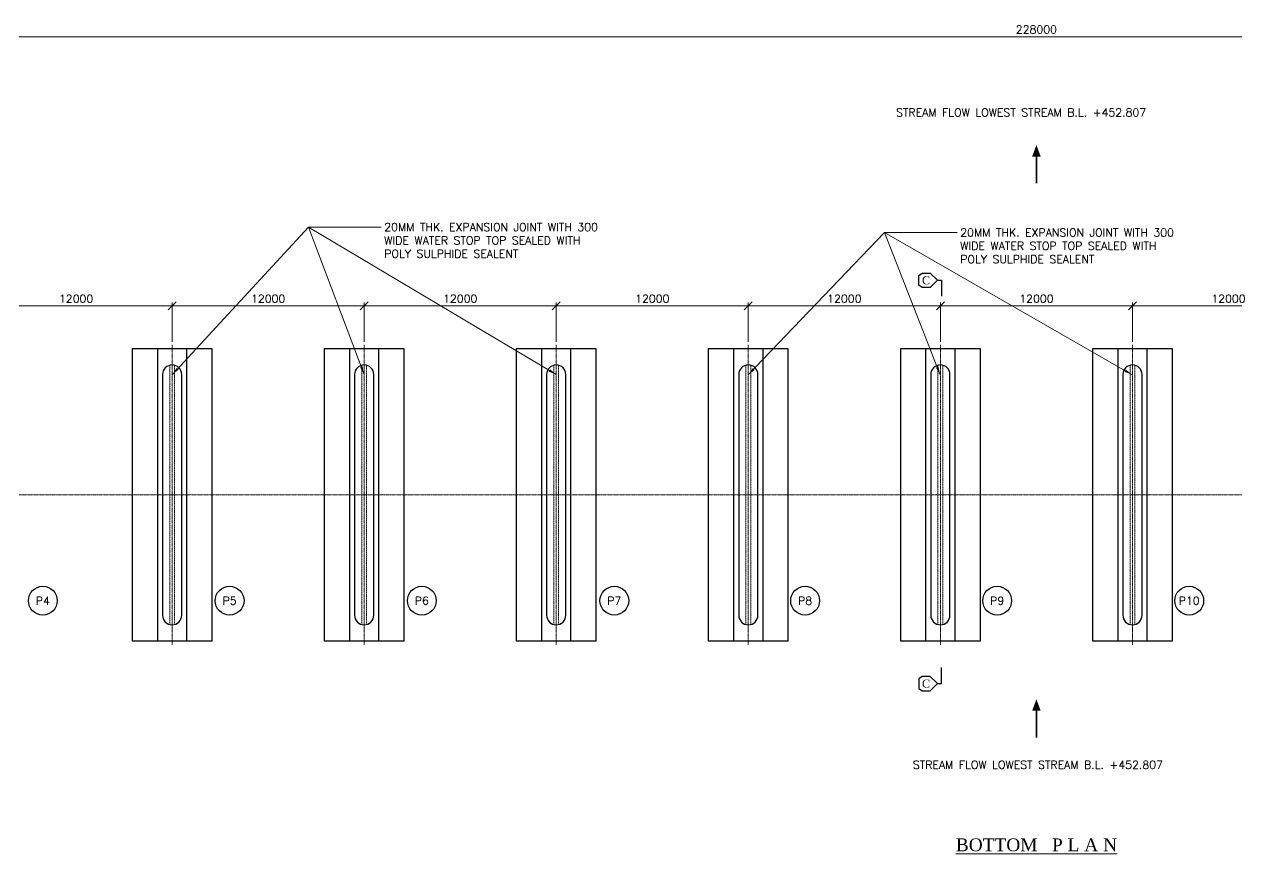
# Model space of a CAD drawing. Header units: millimetres. Extents: x -905235 to 365236, y -24492 to 346419.
# Drawn here: x 43172 to 118926, y -16419 to 35448 of the extents above; entities that cross this region are included whole.
import ezdxf
from ezdxf.enums import TextEntityAlignment as Align

# ---------------------------------------------------------------- set-up
doc = ezdxf.new("R2010")
doc.units = ezdxf.units.MM
doc.header["$LTSCALE"] = 9
doc.linetypes.add('CENTER2', pattern=[1.125, 0.75, -0.125, 0.125, -0.125])
doc.linetypes.add('HIDDEN', pattern=[0.375, 0.25, -0.125])
for name, color, linetype, lineweight in [('CENTER', 8, 'CENTER2', 9), ('R_DASHED', 183, 'HIDDEN', 9), ('R_DIMENSION', 8, 'Continuous', 15), ('R_TEXT G', 7, 'Continuous', 18), ('R_TEXT S', 6, 'Continuous', 18), ('SEC MARK', 1, 'Continuous', 25)]:
    doc.layers.add(name, color=color, linetype=linetype, lineweight=lineweight)
doc.styles.add('ROMANS', font='romans.shx')
doc.styles.add('TIMES NR', font='times.ttf')
doc.dimstyles.new('DIM-200', dxfattribs={"dimscale": 200, "dimtxt": 2.5, "dimasz": 2.5, "dimexe": 1, "dimexo": 1, "dimgap": 1, "dimtad": 1, "dimdec": 0, "dimzin": 0, "dimdsep": 46, "dimtxsty": 'ROMANS', "dimblk": 'OBLIQUE', "dimcen": 1, "dimclrd": 256, "dimclre": 256, "dimclrt": 7, "dimadec": 0, "dimazin": 0, "dimtfac": 1, "dimtdec": 0, "dimtofl": 0, "dimtmove": 0, "dimatfit": 3, "dimfxl": 1, "dimtolj": 1, "dimtzin": 0, "dimlwd": 9, "dimlwe": 9, "dimarcsym": 0})
doc.dimstyles.new('DIM-200$0', dxfattribs={"dimscale": 200, "dimtxt": 2.5, "dimasz": 2.5, "dimexe": 1, "dimexo": 1, "dimgap": 1, "dimtad": 1, "dimdec": 0, "dimzin": 0, "dimdsep": 46, "dimtxsty": 'ROMANS', "dimblk": 'OBLIQUE', "dimcen": 1, "dimclrd": 256, "dimclre": 256, "dimclrt": 7, "dimadec": 0, "dimazin": 0, "dimtfac": 1, "dimtdec": 0, "dimtofl": 0, "dimtmove": 0, "dimatfit": 3, "dimfxl": 1, "dimtolj": 1, "dimtzin": 0, "dimlwd": 9, "dimlwe": 9, "dimarcsym": 0})

# ---------------------------------------------------------------- blocks, each defined once
blk = doc.blocks.new('_Oblique')
at = {"color": 0, "linetype": 'ByBlock', "lineweight": -2}
blk.add_line((-0.5, -0.5), (0.5, 0.5), dxfattribs=at)
blk = doc.blocks.new('*D124')
at = {"layer": 'Defpoints', "color": 0}
for p in [(100410, 17839), (88410, 15396), (100410, 15396)]:
    blk.add_point(p, dxfattribs=at)
at = {"layer": 'R_DIMENSION', "lineweight": 9}
for p, q in [((88410, 15596), (88410, 18039)), ((88410, 17839), (100410, 17839)), ((100410, 15596), (100410, 18039))]:
    blk.add_line(p, q, dxfattribs=at)
at = {"layer": 'R_DIMENSION', "lineweight": 9, "xscale": 500, "yscale": 500, "zscale": 500, "rotation": 180}
blk.add_blockref('_Oblique', (88410, 17839), dxfattribs=at)
at = {"layer": 'R_DIMENSION', "lineweight": 9, "xscale": 500, "yscale": 500, "zscale": 500}
blk.add_blockref('_Oblique', (100410, 17839), dxfattribs=at)
at = {"layer": 'R_DIMENSION', "color": 7, "insert": (94410, 18289), "char_height": 500, "attachment_point": 5, "style": 'ROMANS'}
blk.add_mtext('\\A1;12000', dxfattribs=at)
blk = doc.blocks.new('*D125')
at = {"layer": 'Defpoints', "color": 0}
for p in [(112410, 17839), (100410, 15396), (112410, 15396)]:
    blk.add_point(p, dxfattribs=at)
at = {"layer": 'R_DIMENSION', "lineweight": 9}
for p, q in [((100410, 15596), (100410, 18039)), ((100410, 17839), (112410, 17839)), ((112410, 15596), (112410, 18039))]:
    blk.add_line(p, q, dxfattribs=at)
at = {"layer": 'R_DIMENSION', "lineweight": 9, "xscale": 500, "yscale": 500, "zscale": 500, "rotation": 180}
blk.add_blockref('_Oblique', (100410, 17839), dxfattribs=at)
at = {"layer": 'R_DIMENSION', "lineweight": 9, "xscale": 500, "yscale": 500, "zscale": 500}
blk.add_blockref('_Oblique', (112410, 17839), dxfattribs=at)
at = {"layer": 'R_DIMENSION', "color": 7, "insert": (106410, 18289), "char_height": 500, "attachment_point": 5, "style": 'ROMANS'}
blk.add_mtext('\\A1;12000', dxfattribs=at)
blk = doc.blocks.new('*D126')
at = {"layer": 'Defpoints', "color": 0}
for p in [(124410, 17839), (112410, 15396), (124410, 15396)]:
    blk.add_point(p, dxfattribs=at)
at = {"layer": 'R_DIMENSION', "lineweight": 9}
for p, q in [((112410, 15596), (112410, 18039)), ((112410, 17839), (124410, 17839)), ((124410, 15596), (124410, 18039))]:
    blk.add_line(p, q, dxfattribs=at)
at = {"layer": 'R_DIMENSION', "lineweight": 9, "xscale": 500, "yscale": 500, "zscale": 500, "rotation": 180}
blk.add_blockref('_Oblique', (112410, 17839), dxfattribs=at)
at = {"layer": 'R_DIMENSION', "lineweight": 9, "xscale": 500, "yscale": 500, "zscale": 500}
blk.add_blockref('_Oblique', (124410, 17839), dxfattribs=at)
at = {"layer": 'R_DIMENSION', "color": 7, "insert": (118410, 18289), "char_height": 500, "attachment_point": 5, "style": 'ROMANS'}
blk.add_mtext('\\A1;12000', dxfattribs=at)
blk = doc.blocks.new('*D168')
at = {"layer": 'Defpoints', "color": 0}
for p in [(76410, 17839), (76410, 15396), (88410, 15396)]:
    blk.add_point(p, dxfattribs=at)
at = {"layer": 'R_DIMENSION', "lineweight": 9}
for p, q in [((76410, 15596), (76410, 18039)), ((88410, 17839), (76410, 17839)), ((88410, 15596), (88410, 18039))]:
    blk.add_line(p, q, dxfattribs=at)
at = {"layer": 'R_DIMENSION', "lineweight": 9, "xscale": 500, "yscale": 500, "zscale": 500, "rotation": 180}
blk.add_blockref('_Oblique', (76410, 17839), dxfattribs=at)
at = {"layer": 'R_DIMENSION', "lineweight": 9, "xscale": 500, "yscale": 500, "zscale": 500}
blk.add_blockref('_Oblique', (88410, 17839), dxfattribs=at)
at = {"layer": 'R_DIMENSION', "color": 7, "insert": (82410, 18289), "char_height": 500, "attachment_point": 5, "style": 'ROMANS'}
blk.add_mtext('\\A1;12000', dxfattribs=at)
blk = doc.blocks.new('*D169')
at = {"layer": 'Defpoints', "color": 0}
for p in [(64410, 17839), (64410, 15396), (76410, 15396)]:
    blk.add_point(p, dxfattribs=at)
at = {"layer": 'R_DIMENSION', "lineweight": 9}
for p, q in [((64410, 15596), (64410, 18039)), ((76410, 17839), (64410, 17839)), ((76410, 15596), (76410, 18039))]:
    blk.add_line(p, q, dxfattribs=at)
at = {"layer": 'R_DIMENSION', "lineweight": 9, "xscale": 500, "yscale": 500, "zscale": 500, "rotation": 180}
blk.add_blockref('_Oblique', (64410, 17839), dxfattribs=at)
at = {"layer": 'R_DIMENSION', "lineweight": 9, "xscale": 500, "yscale": 500, "zscale": 500}
blk.add_blockref('_Oblique', (76410, 17839), dxfattribs=at)
at = {"layer": 'R_DIMENSION', "color": 7, "insert": (70410, 18289), "char_height": 500, "attachment_point": 5, "style": 'ROMANS'}
blk.add_mtext('\\A1;12000', dxfattribs=at)
blk = doc.blocks.new('*D170')
at = {"layer": 'Defpoints', "color": 0}
for p in [(52410, 17839), (52410, 15396), (64410, 15396)]:
    blk.add_point(p, dxfattribs=at)
at = {"layer": 'R_DIMENSION', "lineweight": 9}
for p, q in [((52410, 15596), (52410, 18039)), ((64410, 17839), (52410, 17839)), ((64410, 15596), (64410, 18039))]:
    blk.add_line(p, q, dxfattribs=at)
at = {"layer": 'R_DIMENSION', "lineweight": 9, "xscale": 500, "yscale": 500, "zscale": 500, "rotation": 180}
blk.add_blockref('_Oblique', (52410, 17839), dxfattribs=at)
at = {"layer": 'R_DIMENSION', "lineweight": 9, "xscale": 500, "yscale": 500, "zscale": 500}
blk.add_blockref('_Oblique', (64410, 17839), dxfattribs=at)
at = {"layer": 'R_DIMENSION', "color": 7, "insert": (58410, 18289), "char_height": 500, "attachment_point": 5, "style": 'ROMANS'}
blk.add_mtext('\\A1;12000', dxfattribs=at)
blk = doc.blocks.new('*D171')
at = {"layer": 'Defpoints', "color": 0}
for p in [(40410, 17839), (40410, 15396), (52410, 15396)]:
    blk.add_point(p, dxfattribs=at)
at = {"layer": 'R_DIMENSION', "lineweight": 9}
for p, q in [((40410, 15596), (40410, 18039)), ((52410, 17839), (40410, 17839)), ((52410, 15596), (52410, 18039))]:
    blk.add_line(p, q, dxfattribs=at)
at = {"layer": 'R_DIMENSION', "lineweight": 9, "xscale": 500, "yscale": 500, "zscale": 500, "rotation": 180}
blk.add_blockref('_Oblique', (40410, 17839), dxfattribs=at)
at = {"layer": 'R_DIMENSION', "lineweight": 9, "xscale": 500, "yscale": 500, "zscale": 500}
blk.add_blockref('_Oblique', (52410, 17839), dxfattribs=at)
at = {"layer": 'R_DIMENSION', "color": 7, "insert": (46410, 18289), "char_height": 500, "attachment_point": 5, "style": 'ROMANS'}
blk.add_mtext('\\A1;12000', dxfattribs=at)
blk = doc.blocks.new('*D179')
at = {"layer": 'Defpoints', "color": 0}
for p in [(220410, 34670), (-7590, 16817), (220410, 16817)]:
    blk.add_point(p, dxfattribs=at)
at = {"layer": 'R_DIMENSION', "lineweight": 9}
for p, q in [((-7590, 17017), (-7590, 34870)), ((220410, 17017), (220410, 34870)), ((-7590, 34670), (220410, 34670))]:
    blk.add_line(p, q, dxfattribs=at)
at = {"layer": 'R_DIMENSION', "lineweight": 9, "xscale": 500, "yscale": 500, "zscale": 500, "rotation": 180}
blk.add_blockref('_Oblique', (-7590, 34670), dxfattribs=at)
at = {"layer": 'R_DIMENSION', "lineweight": 9, "xscale": 500, "yscale": 500, "zscale": 500}
blk.add_blockref('_Oblique', (220410, 34670), dxfattribs=at)
at = {"layer": 'R_DIMENSION', "color": 7, "insert": (106410, 35120), "char_height": 500, "attachment_point": 5, "style": 'ROMANS'}
blk.add_mtext('\\A1;228000', dxfattribs=at)

msp = doc.modelspace()

# ---------------------------------------------------------------- linework, layer by layer
at = {"const_width": 100}
for points in [[(106410.1, 27177.5), (106410.1, 25496.6)], [(106410.1, -7477.7), (106410.1, -9158.6)]]:
    msp.add_lwpolyline(points, dxfattribs=at)
for points in [[(49910.1, -3103.9), (54910.1, -3103.9), (54910.1, 15146.1), (49910.1, 15146.1)], [(61910.1, -3103.9), (66910.1, -3103.9), (66910.1, 15146.1), (61910.1, 15146.1)], [(73910.1, -3103.9), (78910.1, -3103.9), (78910.1, 15146.1), (73910.1, 15146.1)], [(85910.1, -3103.9), (90910.1, -3103.9), (90910.1, 15146.1), (85910.1, 15146.1)], [(97910.1, -3103.9), (102910.1, -3103.9), (102910.1, 15146.1), (97910.1, 15146.1)], [(109910.1, -3103.9), (114910.1, -3103.9), (114910.1, 15146.1), (109910.1, 15146.1)]]:
    msp.add_lwpolyline(points, close=True)
for points in [[(51510.1, -3103.9), (51510.1, 15146.1)], [(53310.1, 15146.1), (53310.1, -3103.9)], [(63510.1, -3103.9), (63510.1, 15146.1)], [(65310.1, 15146.1), (65310.1, -3103.9)], [(75510.1, -3103.9), (75510.1, 15146.1)], [(77310.1, 15146.1), (77310.1, -3103.9)], [(87510.1, -3103.9), (87510.1, 15146.1)], [(89310.1, 15146.1), (89310.1, -3103.9)], [(99510.1, -3103.9), (99510.1, 15146.1)], [(101310.1, 15146.1), (101310.1, -3103.9)], [(111510.1, -3103.9), (111510.1, 15146.1)], [(113310.1, 15146.1), (113310.1, -3103.9)]]:
    msp.add_lwpolyline(points)
for points in [[(51810.1, 13546.1), (51810.1, -1503.9, 1), (53010.1, -1503.9), (53010.1, 13546.1, 1)], [(63810.1, 13546.1), (63810.1, -1503.9, 1), (65010.1, -1503.9), (65010.1, 13546.1, 1)], [(75810.1, 13546.1), (75810.1, -1503.9, 1), (77010.1, -1503.9), (77010.1, 13546.1, 1)], [(87810.1, 13546.1), (87810.1, -1503.9, 1), (89010.1, -1503.9), (89010.1, 13546.1, 1)], [(99810.1, 13546.1), (99810.1, -1503.9, 1), (101010.1, -1503.9), (101010.1, 13546.1, 1)], [(111810.1, 13546.1), (111810.1, -1503.9, 1), (113010.1, -1503.9), (113010.1, 13546.1, 1)]]:
    msp.add_lwpolyline(points, format="xyb", close=True)
for centre in [(44333.6, -596.3), (56001.9, -596.3), (68008.9, -596.3), (80038, -596.3), (91957.3, -596.3), (103957.3, -596.3), (115957.3, -596.3)]:
    msp.add_circle(centre, 900)
for points in [[(106143.4, 27177.5), (106410.1, 27897.5), (106676.8, 27177.5)], [(106143.4, -7477.7), (106410.1, -6757.7), (106676.8, -7477.7)]]:
    msp.add_solid(points)
at = {"layer": 'CENTER'}
for p, q in [((52410.1, 15396.1), (52410.1, -3353.9)), ((64410.1, 15396.1), (64410.1, -3353.9)), ((76410.1, 15396.1), (76410.1, -3353.9)), ((88410.1, 15396.1), (88410.1, -3353.9)), ((100410.1, 15396.1), (100410.1, -3353.9)), ((112410.1, 15396.1), (112410.1, -3353.9)), ((-30739, 6021.1), (245328.5, 6021.1))]:
    msp.add_line(p, q, dxfattribs=at)
at = {"layer": 'R_DASHED', "color": 6, "linetype": 'HIDDEN', "lineweight": 20}
for points in [[(52260.1, -2084.8), (52260.1, 14127.1)], [(52560.1, 14127.1), (52560.1, -2084.8)], [(64260.1, -2084.8), (64260.1, 14127.1)], [(64560.1, 14127.1), (64560.1, -2084.8)], [(76260.1, -2084.8), (76260.1, 14127.1)], [(76560.1, 14127.1), (76560.1, -2084.8)], [(88260.1, -2084.8), (88260.1, 14127.1)], [(88560.1, 14127.1), (88560.1, -2084.8)], [(100260.1, -2084.8), (100260.1, 14127.1)], [(100560.1, 14127.1), (100560.1, -2084.8)], [(112260.1, -2084.8), (112260.1, 14127.1)], [(112560.1, 14127.1), (112560.1, -2084.8)]]:
    msp.add_lwpolyline(points, dxfattribs=at)
at = {"layer": 'SEC MARK'}
for points in [[(100238.4, 19435.7), (99763.4, 18985.7), (99263.4, 18985.7), (99063.4, 19135.7), (99063.4, 19735.7), (99263.4, 19885.7), (99763.4, 19885.7), (100238.4, 19435.7), (100483.7, 19435.7), (100483.7, 18435.7)], [(100238.4, -5779.1), (99763.4, -5329.1), (99263.4, -5329.1), (99063.4, -5479.1), (99063.4, -6079.1), (99263.4, -6229.1), (99763.4, -6229.1), (100238.4, -5779.1), (100483.7, -5779.1), (100483.7, -4779.1)]]:
    msp.add_lwpolyline(points, dxfattribs=at)

# ---------------------------------------------------------------- texts
at = {"layer": 'R_TEXT G', "style": 'ROMANS'}
msp.add_text('STREAM FLOW LOWEST STREAM B.L. +452.807', height=500, dxfattribs=at).set_placement((97643.9, 29679.8))
for s, p in [('P4', (44333.6, -596.3)), ('P5', (56001.9, -596.3)), ('P6', (68008.9, -596.3)), ('P7', (80038, -596.3)), ('P8', (91957.3, -596.3)), ('P9', (103957.3, -596.3)), ('P10', (115957.3, -596.3))]:
    msp.add_text(s, height=500, dxfattribs=at).set_placement(p, align=Align.MIDDLE)
at = {"layer": 'R_TEXT G'}
for s, height, style, p in [('STREAM FLOW LOWEST STREAM B.L. +452.807', 500, 'ROMANS', (106503.3, -11104.3)), ('%%UBOTTOM   P L A N', 800, 'TIMES NR', (106410.1, -16258.6))]:
    msp.add_text(s, height=height, dxfattribs=dict(at, style=style)).set_placement(p, align=Align.CENTER)
at = {"layer": 'R_TEXT G', "char_height": 500, "width": 15197.134, "attachment_point": 1, "style": 'ROMANS'}
for insert in [(65664.9, 23013.3), (101652.2, 22672.1)]:
    msp.add_mtext('20MM THK. EXPANSION JOINT WITH 300 WIDE WATER STOP TOP SEALED WITH POLY SULPHIDE SEALENT', dxfattribs=dict(at, insert=insert))
at = {"layer": 'R_TEXT S', "style": 'TIMES NR'}
for p in [(99513.4, 19435.7), (99513.4, -5779.1)]:
    msp.add_text('C', height=500, dxfattribs=at).set_placement(p, align=Align.MIDDLE)

# ---------------------------------------------------------------- dimensions: what is measured, and where the dimension line sits
at = {"layer": 'R_DIMENSION'}
for base, p1, p2, dimstyle, override, picture, middle in [((220410.1, 34670), (-7589.9, 16817.4), (220410.1, 16817.4), 'DIM-200$0', {"dimarcsym": 1}, '*D179', (106410.1, 35120)), ((100410.1, 17838.7), (88410.1, 15396.1), (100410.1, 15396.1), 'DIM-200', {"dimtmove": 1}, '*D124', (94410.1, 18288.7)), ((112410.1, 17838.7), (100410.1, 15396.1), (112410.1, 15396.1), 'DIM-200', {"dimtmove": 1}, '*D125', (106410.1, 18288.7)), ((124410.1, 17838.7), (112410.1, 15396.1), (124410.1, 15396.1), 'DIM-200', {"dimtmove": 1}, '*D126', (118410.1, 18288.7))]:
    dim = msp.add_linear_dim(base=base, p1=p1, p2=p2, dimstyle=dimstyle, override=override, dxfattribs=at)
    dim.commit()
    dim.dimension.update_dxf_attribs({"geometry": picture, "text_midpoint": middle})
for base, p1, p2, picture, middle in [((40410.1, 17838.7), (52410.1, 15396.1), (40410.1, 15396.1), '*D171', (46410.1, 18288.7)), ((52410.1, 17838.7), (64410.1, 15396.1), (52410.1, 15396.1), '*D170', (58410.1, 18288.7)), ((64410.1, 17838.7), (76410.1, 15396.1), (64410.1, 15396.1), '*D169', (70410.1, 18288.7)), ((76410.1, 17838.7), (88410.1, 15396.1), (76410.1, 15396.1), '*D168', (82410.1, 18288.7))]:
    dim = msp.add_linear_dim(base=base, p1=p1, p2=p2, angle=180, dimstyle='DIM-200', override={"dimtmove": 1}, dxfattribs=at)
    dim.commit()
    dim.dimension.update_dxf_attribs({"geometry": picture, "text_midpoint": middle})

# ---------------------------------------------------------------- leaders
for points in [[(52410.1, 13534.9), (60940, 22758.5), (65470, 22758.5)], [(64410.1, 13546.1), (60940, 22758.5), (65470, 22758.5)], [(76410.1, 13546.1), (60940, 22758.5), (65470, 22758.5)], [(88397.4, 13523.6), (96927.3, 22417.2), (101457.3, 22417.2)], [(100397.4, 13534.9), (96927.3, 22417.2), (101457.3, 22417.2)], [(112397.4, 13534.9), (96927.3, 22417.2), (101457.3, 22417.2)]]:
    msp.add_leader(points, dimstyle='DIM-200', override={"dimgap": 1, "dimtad": 0}, dxfattribs=at)

doc.saveas('drawing.dxf')
